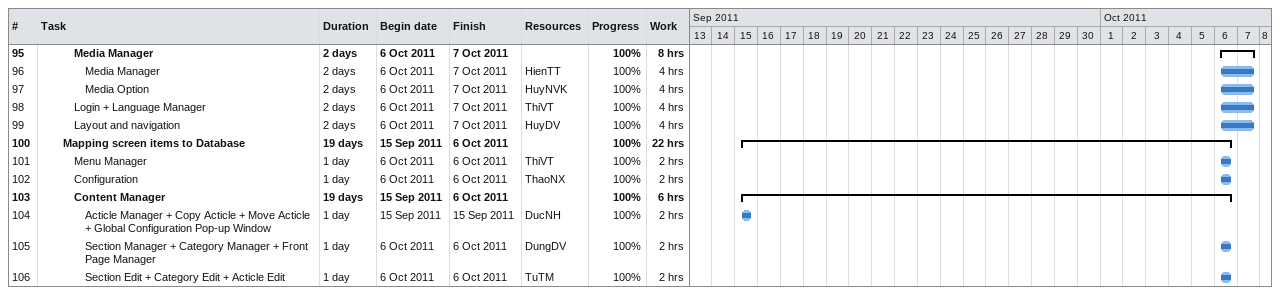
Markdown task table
| ID | Level | Task | Duration | Start | Finish | Resources | % complete | Work (h) |
|---|---|---|---|---|---|---|---|---|
| 95 | 4 | **Media Manager** | 2d | 2011-10-06 | 2011-10-07 |  | 100 | 8 |
| 96 | 5 | Media Manager | 2d | 2011-10-06 | 2011-10-07 | HienTT | 100 | 4 |
| 97 | 5 | Media Option | 2d | 2011-10-06 | 2011-10-07 | HuyNVK | 100 | 4 |
| 98 | 4 | Login + Language Manager | 2d | 2011-10-06 | 2011-10-07 | ThiVT | 100 | 4 |
| 99 | 4 | Layout and navigation | 2d | 2011-10-06 | 2011-10-07 | HuyDV | 100 | 4 |
| 100 | 3 | **Mapping screen items to Database** | 19d | 2011-09-15 | 2011-10-06 |  | 100 | 22 |
| 101 | 4 | Menu Manager | 1d | 2011-10-06 | 2011-10-06 | ThiVT | 100 | 2 |
| 102 | 4 | Configuration | 1d | 2011-10-06 | 2011-10-06 | ThaoNX | 100 | 2 |
| 103 | 4 | **Content Manager** | 19d | 2011-09-15 | 2011-10-06 |  | 100 | 6 |
| 104 | 5 | Acticle Manager + Copy Acticle + Move Acticle + Global Configuration Pop-up Window | 1d | 2011-09-15 | 2011-09-15 | DucNH | 100 | 2 |
| 105 | 5 | Section Manager + Category Manager + Front Page Manager | 1d | 2011-10-06 | 2011-10-06 | DungDV | 100 | 2 |
| 106 | 5 | Section Edit + Category Edit + Acticle Edit | 1d | 2011-10-06 | 2011-10-06 | TuTM | 100 | 2 |
